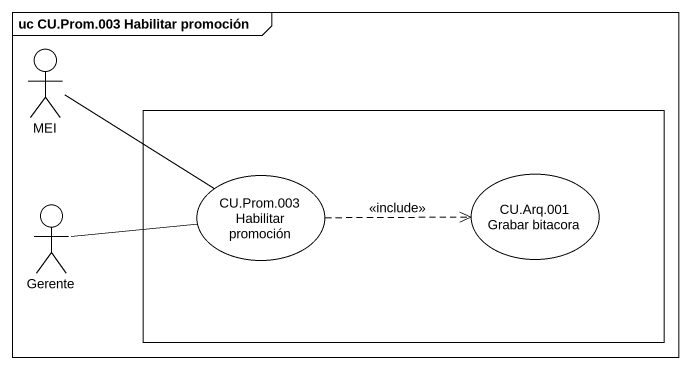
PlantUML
@startuml
mainframe uc CU.Prom.003 Habilitar promoción
actor MEI
rectangle " " as rectangle1 {
  usecase "CU.Prom.003 Habilitar promoción" as CU_Prom_003_Habilitar
  usecase "CU.Arq.001 Grabar bitacora" as CU_Arq_001_Grabar_bitacora
}
actor Gerente
MEI -right- CU_Prom_003_Habilitar
Gerente -right- CU_Prom_003_Habilitar
CU_Prom_003_Habilitar .right.> CU_Arq_001_Grabar_bitacora : <<include>>
@enduml
